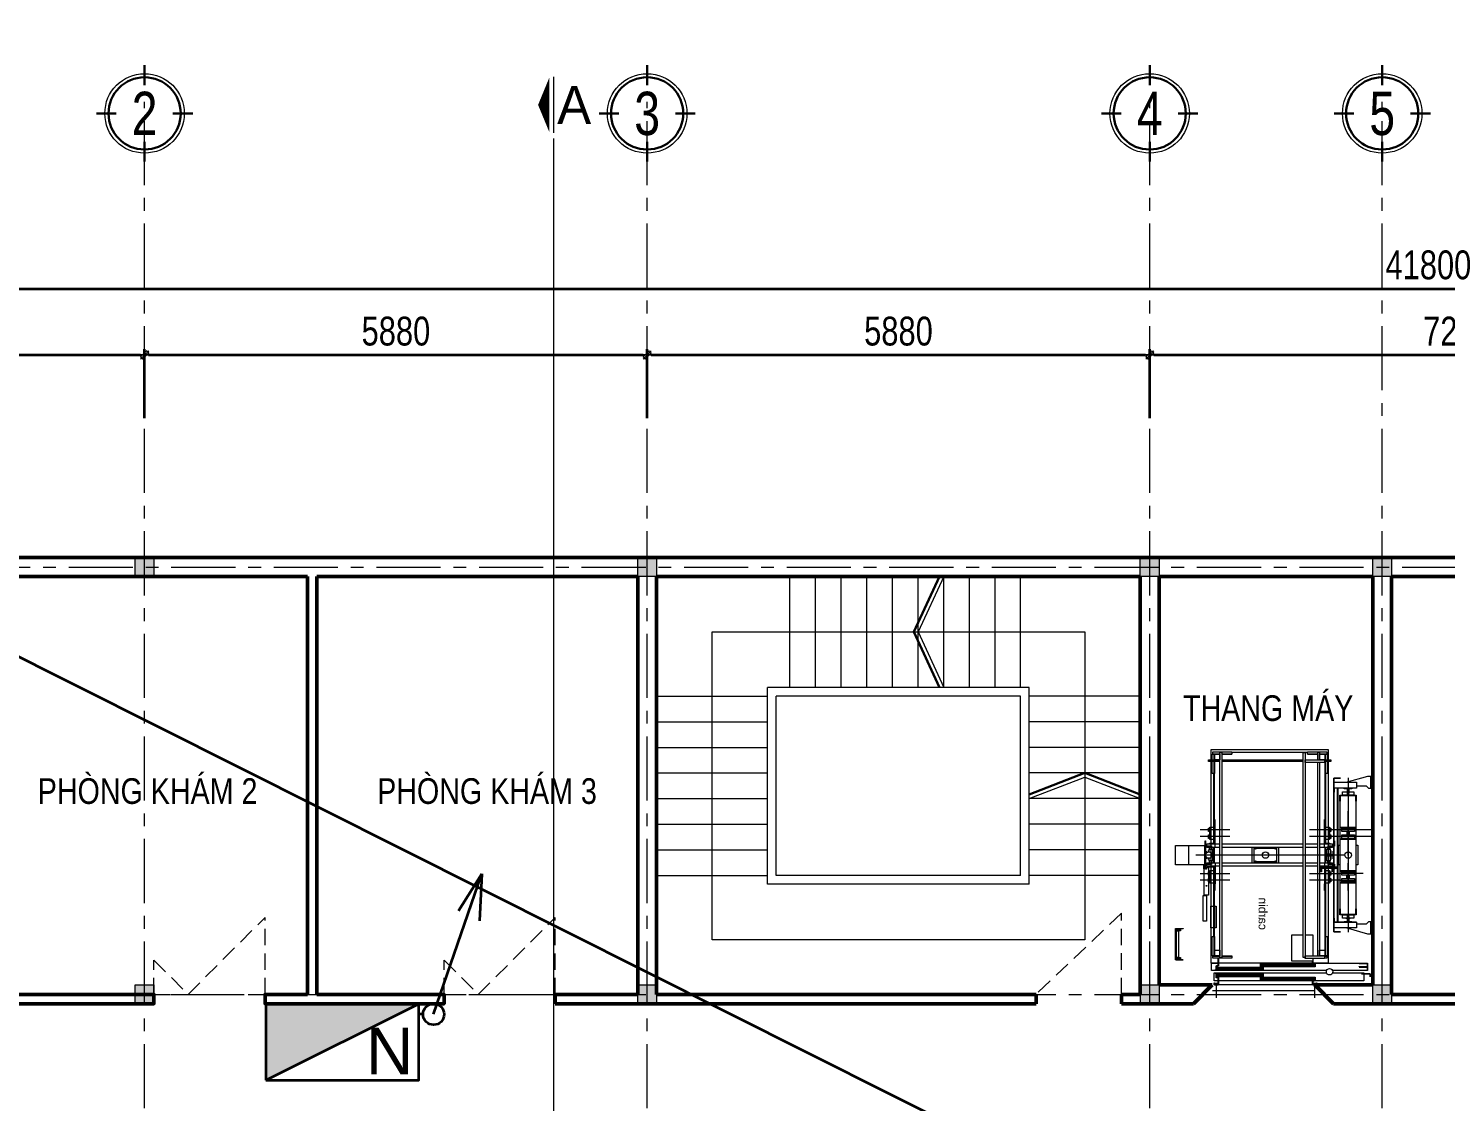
# Model space of a CAD drawing. Header units: millimetres. Extents: x 1109421 to 1726579, y -247837 to 144927.
# Drawn here: x 1240887 to 1257469, y -166513 to -153955 of the extents above; entities that cross this region are included whole.
import ezdxf
from ezdxf.enums import TextEntityAlignment as Align

# ---------------------------------------------------------------- set-up
doc = ezdxf.new("R2010")
doc.units = ezdxf.units.MM
doc.header["$LTSCALE"] = 600
doc.header["$MEASUREMENT"] = 0
doc.set_wipeout_variables(frame=1)
for name, pattern in [('00_Hidden', [2.4, 1.6, -0.8]), ('CENTER', [2, 1.25, -0.25, 0.25, -0.25]), ('CHU VA GHI CHU - Copy$0$HIDDEN', [0.375, 0.25, -0.125]), ('DASHED', [0.75, 0.5, -0.25]), ('HIDDEN', [0.375, 0.25, -0.125])]:
    doc.linetypes.add(name, pattern=pattern)
doc.layers.get('0').update_dxf_attribs({"lineweight": 0})
doc.layers.get('Defpoints').update_dxf_attribs({"lineweight": 0})
for name, color, linetype, lineweight in [('cat1', 30, 'Continuous', 50), ('cat2', 22, 'Continuous', 30), ('cot', 40, 'Continuous', 13), ('dim', 144, 'Continuous', 13), ('HATCH-1', 250, 'Continuous', 9), ('hatch1', 136, 'Continuous', 9), ('LC ISO', 153, 'Continuous', 13), ('LC Khac', 4, 'Continuous', 9), ('LC MANH DUT', 35, 'HIDDEN', 5), ('LC Text2', 7, 'Continuous', 25), ('Noi that', 35, 'Continuous', 9), ('Noi that T2', 159, 'CHU VA GHI CHU - Copy$0$HIDDEN', 9), ('PCCC - CHUA CHAY - ONG D80', 30, 'Continuous', 35), ('PCCC - CHUACHAY - ONG D40', 6, 'Continuous', 35), ('PCCC - CHUACHAY - THIETBI', 1, 'Continuous', 35), ('PCCC-BAO CHAY - DAY', 3, 'DASHED', 35), ('PCCC-CHUACHAY-THIETBI', 1, 'Continuous', 35), ('thay1', 63, 'Continuous', 18), ('truc', 76, 'CENTER', 9)]:
    doc.layers.add(name, color=color, linetype=linetype, lineweight=lineweight)
doc.styles.add('chu theo TCVN', font='arial.ttf')
doc.styles.add('EG 1', font='VHAVANB.TTF')
doc.styles.add('HOATBIF', font='hoatbif.shx', dxfattribs={"width": 0.8})
doc.styles.add('LC 1', font='VHAVANB.TTF')
doc.styles.add('T2', font='VHARIAL.TTF', dxfattribs={"width": 0.8})
doc.styles.add('Tahoma', font='tahoma.ttf')
doc.styles.add('Than may th7-8 - 110518$0$ARIAL', font='arial.ttf')
doc.dimstyles.new('1-135', dxfattribs={"dimscale": 135, "dimtxt": 2.5, "dimasz": 0.35, "dimexe": 0.5, "dimexo": 0, "dimgap": 0.8, "dimtad": 1, "dimdec": 0, "dimzin": 0, "dimdsep": 46, "dimtxsty": 'HOATBIF', "dimblk1": 'DOT', "dimblk2": 'DOT', "dimsah": 1, "dimcen": -1, "dimdle": 1, "dimclrd": 256, "dimclre": 256, "dimclrt": 4, "dimadec": 3, "dimazin": 2, "dimtfac": 0.333333, "dimtdec": 0, "dimtix": 1, "dimtmove": 2, "dimatfit": 3, "dimldrblk": 'DOT', "dimfxl": 1, "dimtvp": 0.833333, "dimtolj": 1, "dimtzin": 0, "dimarcsym": 0})

# ---------------------------------------------------------------- blocks, each defined once
blk = doc.blocks.new('DOT')
at = {"layer": 'dim'}
for p, q in [((-3, 0), (3, 0)), ((-1, -1), (1, 1))]:
    blk.add_line(p, q, dxfattribs=at)
blk.add_lwpolyline([(0.5, 1), (-1, -0.5), (-0.5, -1), (1, 0.5)], close=True, dxfattribs=at)
blk = doc.blocks.new('*D560')
at = {"layer": 'Defpoints', "color": 0, "transparency": 16777216}
for p in [(1180116, -134627), (1138316, -134793), (1180116, -136062)]:
    blk.add_point(p, dxfattribs=at)
at = {"layer": 'dim', "lineweight": -2, "transparency": 16777216}
for p, q in [((1138316, -134793), (1138316, -134560)), ((1138363, -134627), (1180068, -134627)), ((1180116, -136062), (1180116, -134560))]:
    blk.add_line(p, q, dxfattribs=at)
at = {"layer": 'dim', "lineweight": -2, "transparency": 16777216, "xscale": 47.25, "yscale": 47.25, "zscale": 47.25, "rotation": 180}
blk.add_blockref('DOT', (1138316, -134627), dxfattribs=at)
at = {"layer": 'dim', "lineweight": -2, "transparency": 16777216, "xscale": 47.25, "yscale": 47.25, "zscale": 47.25}
blk.add_blockref('DOT', (1180116, -134627), dxfattribs=at)
at = {"layer": 'dim', "color": 4, "transparency": 16777216, "insert": (1159216, -134350), "char_height": 337.5, "attachment_point": 5, "style": 'HOATBIF'}
blk.add_mtext('\\A1;41800', dxfattribs=at)
blk = doc.blocks.new('_Dot')
at = {"color": 0, "linetype": 'ByBlock', "lineweight": -2}
blk.add_line((-0.5, 0), (-1, 0), dxfattribs=at)
at = {"color": 0, "linetype": 'ByBlock', "const_width": 0.5}
blk.add_lwpolyline([(-0.25, 0, 1), (0.25, 0, 1)], format="xyb", close=True, dxfattribs=at)
blk = doc.blocks.new('*D561')
at = {"layer": 'Defpoints', "color": 0, "transparency": 16777216}
for p in [(1144196, -135402), (1138316, -136141), (1144196, -136141)]:
    blk.add_point(p, dxfattribs=at)
at = {"layer": 'dim', "lineweight": -2, "transparency": 16777216}
for p, q in [((1138316, -136141), (1138316, -135334)), ((1138363, -135402), (1144148, -135402)), ((1144196, -136141), (1144196, -135334))]:
    blk.add_line(p, q, dxfattribs=at)
at = {"layer": 'dim', "lineweight": -2, "transparency": 16777216, "xscale": 47.25, "yscale": 47.25, "zscale": 47.25, "rotation": 180}
blk.add_blockref('DOT', (1138316, -135402), dxfattribs=at)
at = {"layer": 'dim', "lineweight": -2, "transparency": 16777216, "xscale": 47.25, "yscale": 47.25, "zscale": 47.25}
blk.add_blockref('DOT', (1144196, -135402), dxfattribs=at)
at = {"layer": 'dim', "color": 4, "transparency": 16777216, "insert": (1141256, -135125), "char_height": 337.5, "attachment_point": 5, "style": 'HOATBIF'}
blk.add_mtext('\\A1;5880', dxfattribs=at)
blk = doc.blocks.new('*D562')
at = {"layer": 'Defpoints', "color": 0, "transparency": 16777216}
for p in [(1150076, -135402), (1144196, -136141), (1150076, -136141)]:
    blk.add_point(p, dxfattribs=at)
at = {"layer": 'dim', "lineweight": -2, "transparency": 16777216}
for p, q in [((1144196, -136141), (1144196, -135334)), ((1144243, -135402), (1150028, -135402)), ((1150076, -136141), (1150076, -135334))]:
    blk.add_line(p, q, dxfattribs=at)
at = {"layer": 'dim', "lineweight": -2, "transparency": 16777216, "xscale": 47.25, "yscale": 47.25, "zscale": 47.25, "rotation": 180}
blk.add_blockref('DOT', (1144196, -135402), dxfattribs=at)
at = {"layer": 'dim', "lineweight": -2, "transparency": 16777216, "xscale": 47.25, "yscale": 47.25, "zscale": 47.25}
blk.add_blockref('DOT', (1150076, -135402), dxfattribs=at)
at = {"layer": 'dim', "color": 4, "transparency": 16777216, "insert": (1147136, -135125), "char_height": 337.5, "attachment_point": 5, "style": 'HOATBIF'}
blk.add_mtext('\\A1;5880', dxfattribs=at)
blk = doc.blocks.new('*D563')
at = {"layer": 'Defpoints', "color": 0, "transparency": 16777216}
for p in [(1155956, -135402), (1150076, -136141), (1155956, -136141)]:
    blk.add_point(p, dxfattribs=at)
at = {"layer": 'dim', "lineweight": -2, "transparency": 16777216}
for p, q in [((1150076, -136141), (1150076, -135334)), ((1150123, -135402), (1155908, -135402)), ((1155956, -136141), (1155956, -135334))]:
    blk.add_line(p, q, dxfattribs=at)
at = {"layer": 'dim', "lineweight": -2, "transparency": 16777216, "xscale": 47.25, "yscale": 47.25, "zscale": 47.25, "rotation": 180}
blk.add_blockref('DOT', (1150076, -135402), dxfattribs=at)
at = {"layer": 'dim', "lineweight": -2, "transparency": 16777216, "xscale": 47.25, "yscale": 47.25, "zscale": 47.25}
blk.add_blockref('DOT', (1155956, -135402), dxfattribs=at)
at = {"layer": 'dim', "color": 4, "transparency": 16777216, "insert": (1153016, -135125), "char_height": 337.5, "attachment_point": 5, "style": 'HOATBIF'}
blk.add_mtext('\\A1;5880', dxfattribs=at)
blk = doc.blocks.new('*D564')
at = {"layer": 'Defpoints', "color": 0, "transparency": 16777216}
for p in [(1163156, -135402), (1155956, -136141), (1163156, -136141)]:
    blk.add_point(p, dxfattribs=at)
at = {"layer": 'dim', "lineweight": -2, "transparency": 16777216}
for p, q in [((1155956, -136141), (1155956, -135334)), ((1156003, -135402), (1163108, -135402)), ((1163156, -136141), (1163156, -135334))]:
    blk.add_line(p, q, dxfattribs=at)
at = {"layer": 'dim', "lineweight": -2, "transparency": 16777216, "xscale": 47.25, "yscale": 47.25, "zscale": 47.25, "rotation": 180}
blk.add_blockref('DOT', (1155956, -135402), dxfattribs=at)
at = {"layer": 'dim', "lineweight": -2, "transparency": 16777216, "xscale": 47.25, "yscale": 47.25, "zscale": 47.25}
blk.add_blockref('DOT', (1163156, -135402), dxfattribs=at)
at = {"layer": 'dim', "color": 4, "transparency": 16777216, "insert": (1159556, -135125), "char_height": 337.5, "attachment_point": 5, "style": 'HOATBIF'}
blk.add_mtext('\\A1;7200', dxfattribs=at)
blk = doc.blocks.new('c330x450')
at = {"layer": 'cot', "ltscale": 2}
h = blk.add_hatch(color=256, dxfattribs=at)
h.dxf.hatch_style = 1
h.paths.add_polyline_path([(897343, 22412), (897563, 22412), (897563, 22632), (897343, 22632)])
blk.add_lwpolyline([(897343, 22412), (897563, 22412), (897563, 22632), (897343, 22632)], close=True, dxfattribs=at)
blk = doc.blocks.new('KyHieu TrucDinhVi')
at = {"color": 7, "lineweight": 30}
for p, q in [((0, 2.36), (0, 4)), ((-2.36, 0), (-4, 0)), ((2.36, 0), (4, 0)), ((0, -2.36), (0, -4))]:
    blk.add_line(p, q, dxfattribs=at)
blk.add_circle((0, 0), 3.3)
blk.add_circle((0, 0), 3, dxfattribs=at)
at = {"ltscale": 20, "style": 'Tahoma'}
blk.add_attdef('AA', text='', height=3, dxfattribs=at).set_placement((0, 0), align=Align.MIDDLE_CENTER)
blk = doc.blocks.new('*U583')
at = {"layer": 'LC Khac', "color": 1, "ltscale": 2}
for p, q in [((0, 485), (0, 0)), ((0, -15862), (0, -16347))]:
    blk.add_line(p, q, dxfattribs=at)
for points in [[(134, 243, 0, 471, 0), (37, 243, 275, 275, 0)], [(134, -16104, 0, 471, 0), (37, -16104, 275, 275, 0)]]:
    blk.add_lwpolyline(points, format="xyseb", dxfattribs=at)
at = {"layer": 'LC MANH DUT', "ltscale": 200}
blk.add_line((0, -49), (0, -15818), dxfattribs=at)
at = {"ltscale": 2, "style": 'LC 1'}
for p in [(-179, 243), (-179, -16104)]:
    blk.add_attdef('LC', text='', height=330, dxfattribs=at).set_placement(p, align=Align.MIDDLE_CENTER)
blk = doc.blocks.new('tm1')
at = {"layer": 'HATCH-1', "color": 250}
for p, q in [((513, 2755), (513, 255)), ((1883, 2755), (513, 2755)), ((547, 2699), (522, 2699)), ((522, 2699), (522, 2634)), ((547, 2699), (522, 2699)), ((522, 2699), (522, 2634)), ((530, 2727), (530, 2702)), ((755, 2727), (530, 2727)), ((530, 2727), (530, 2702)), ((755, 2727), (530, 2727)), ((530, 2702), (530, 2699)), ((615, 2702), (530, 2702)), ((530, 2702), (615, 2702)), ((530, 2702), (530, 2699)), ((615, 2702), (530, 2702)), ((530, 2702), (615, 2702)), ((530, 2699), (615, 2699)), ((530, 2699), (615, 2699)), ((550, 2699), (547, 2699)), ((547, 2699), (547, 2634)), ((547, 2634), (547, 2699)), ((550, 2699), (547, 2699)), ((547, 2699), (547, 2634)), ((547, 2634), (547, 2699)), ((550, 2699), (550, 2634)), ((615, 2699), (550, 2699)), ((550, 2699), (550, 2634)), ((615, 2699), (550, 2699)), ((550, 2634), (550, 2699)), ((550, 2634), (550, 2699)), ((635, 2720), (615, 2720)), ((615, 2720), (615, 2634)), ((615, 2634), (615, 2699)), ((615, 2634), (615, 2699)), ((635, 2634), (635, 2720)), ((755, 2702), (635, 2702)), ((635, 2702), (755, 2702)), ((755, 2702), (635, 2702)), ((635, 2702), (755, 2702)), ((635, 2699), (755, 2699)), ((635, 2699), (755, 2699)), ((755, 2702), (755, 2727)), ((755, 2702), (755, 2727)), ((1640, 2723), (755, 2723)), ((755, 2720), (1640, 2720)), ((755, 2699), (755, 2702)), ((755, 2699), (755, 2702)), ((805, 2720), (785, 2720)), ((785, 2720), (785, 320)), ((805, 320), (805, 2720)), ((1640, 2727), (1640, 2702)), ((1865, 2727), (1640, 2727)), ((1640, 2727), (1640, 2702)), ((1865, 2727), (1640, 2727)), ((1640, 2702), (1640, 2699)), ((1760, 2702), (1640, 2702)), ((1640, 2702), (1760, 2702)), ((1640, 2702), (1640, 2699)), ((1760, 2702), (1640, 2702)), ((1640, 2702), (1760, 2702)), ((1640, 2699), (1760, 2699)), ((1640, 2699), (1760, 2699)), ((1780, 2720), (1760, 2720)), ((1760, 2720), (1760, 320)), ((1780, 320), (1780, 2720)), ((1865, 2702), (1780, 2702)), ((1780, 2702), (1865, 2702)), ((1865, 2702), (1780, 2702)), ((1780, 2702), (1865, 2702)), ((1780, 2699), (1780, 2634)), ((1845, 2699), (1780, 2699)), ((1780, 2699), (1865, 2699)), ((1780, 2699), (1780, 2634)), ((1845, 2699), (1780, 2699)), ((1780, 2699), (1865, 2699)), ((1845, 2634), (1845, 2699)), ((1848, 2699), (1845, 2699)), ((1845, 2699), (1845, 2634)), ((1845, 2634), (1845, 2699)), ((1848, 2699), (1845, 2699)), ((1845, 2699), (1845, 2634)), ((1848, 2634), (1848, 2699)), ((1873, 2699), (1848, 2699)), ((1848, 2699), (1848, 2634)), ((1848, 2634), (1848, 2699)), ((1873, 2699), (1848, 2699)), ((1848, 2699), (1848, 2634)), ((1865, 2702), (1865, 2727)), ((1865, 2702), (1865, 2727)), ((1865, 2699), (1865, 2702)), ((1865, 2699), (1865, 2702)), ((1873, 2634), (1873, 2699)), ((1873, 2634), (1873, 2699)), ((1883, 255), (1883, 2755)), ((483, 2634), (483, 2614)), ((558, 2634), (483, 2634)), ((483, 2614), (558, 2614)), ((522, 2614), (522, 2474)), ((522, 2614), (522, 2474)), ((547, 2614), (547, 2474)), ((547, 2474), (547, 2614)), ((547, 2614), (547, 2474)), ((547, 2474), (547, 2614)), ((550, 2634), (615, 2634)), ((550, 2634), (615, 2634)), ((550, 2474), (550, 2614)), ((550, 2474), (550, 2614)), ((558, 2634), (558, 2604)), ((785, 2634), (558, 2634)), ((558, 2604), (785, 2604)), ((615, 2604), (615, 341)), ((635, 341), (635, 2604)), ((785, 2604), (785, 2634)), ((1760, 2634), (805, 2634)), ((805, 2614), (1760, 2614)), ((1780, 2634), (1845, 2634)), ((1913, 2634), (1780, 2634)), ((1780, 2634), (1845, 2634)), ((1780, 2614), (1913, 2614)), ((1845, 2614), (1845, 2474)), ((1845, 2614), (1845, 2474)), ((1848, 2474), (1848, 2614)), ((1848, 2614), (1848, 2474)), ((1848, 2474), (1848, 2614)), ((1848, 2614), (1848, 2474)), ((1873, 2474), (1873, 2614)), ((1873, 2474), (1873, 2614)), ((1913, 2614), (1913, 2634)), ((8, 2444), (8, 2299)), ((14, 2444), (8, 2444)), ((14, 2299), (14, 2444)), ((49, 2444), (14, 2444)), ((14, 2444), (14, 2299)), ((39, 2299), (64, 2324)), ((304, 2372), (49, 2444)), ((64, 2324), (181, 2324)), ((446, 2372), (181, 2372)), ((181, 2372), (181, 2307)), ((281, 2423), (281, 617)), ((369, 2419), (369, 2418)), ((447, 2419), (369, 2419)), ((369, 2418), (446, 2418)), ((446, 2418), (446, 1628)), ((446, 2307), (446, 2372)), ((447, 1628), (447, 2419)), ((522, 2474), (547, 2474)), ((522, 2474), (547, 2474)), ((545, 2474), (545, 1650)), ((547, 2474), (550, 2474)), ((547, 2474), (550, 2474)), ((548, 1650), (548, 2474)), ((1845, 2474), (1848, 2474)), ((1845, 2474), (1848, 2474)), ((1848, 2474), (1848, 1650)), ((1848, 2474), (1873, 2474)), ((1848, 2474), (1873, 2474)), ((1851, 1650), (1851, 2474)), ((8, 2299), (14, 2299)), ((14, 2299), (39, 2299)), ((181, 2307), (181, 2304)), ((446, 2307), (181, 2307)), ((181, 2304), (443, 2304)), ((376, 2220), (186, 2220)), ((186, 2220), (186, 2150)), ((189, 2217), (373, 2217)), ((189, 2150), (189, 2217)), ((373, 2217), (189, 2217)), ((189, 2217), (189, 1848)), ((214, 2259), (214, 2220)), ((273, 2259), (214, 2259)), ((214, 2220), (271, 2220)), ((236, 2304), (236, 2296)), ((325, 2304), (236, 2304)), ((236, 2296), (273, 2296)), ((273, 2261), (256, 2261)), ((256, 2261), (256, 2259)), ((271, 2220), (271, 2249)), ((271, 2249), (273, 2249)), ((271, 2222), (276, 2222)), ((273, 2296), (273, 2242)), ((273, 2259), (273, 2261)), ((273, 2242), (289, 2242)), ((286, 2242), (276, 2242)), ((276, 2222), (276, 2242)), ((276, 2237), (286, 2237)), ((286, 2237), (276, 2237)), ((276, 2227), (286, 2227)), ((286, 2242), (286, 2222)), ((286, 2222), (291, 2222)), ((289, 2242), (289, 2296)), ((289, 2296), (325, 2296)), ((306, 2261), (289, 2261)), ((289, 2261), (289, 2259)), ((348, 2259), (289, 2259)), ((289, 2249), (291, 2249)), ((291, 2249), (291, 2220)), ((291, 2220), (348, 2220)), ((306, 2259), (306, 2261)), ((325, 2296), (325, 2304)), ((348, 2220), (348, 2259)), ((373, 2217), (373, 2150)), ((373, 1848), (373, 2217)), ((376, 2150), (376, 2220)), ((401, 2304), (401, 736)), ((406, 736), (406, 2304)), ((443, 2304), (443, 2257)), ((443, 2257), (446, 2257)), ((446, 2257), (446, 2307)), ((446, 1628), (446, 2257)), ((186, 2150), (189, 2150)), ((281, 1955), (281, 2035)), ((373, 2150), (376, 2150)), ((189, 1848), (189, 1842)), ((373, 1848), (189, 1848)), ((189, 1842), (189, 1707)), ((373, 1842), (189, 1842)), ((189, 1842), (373, 1842)), ((211, 1835), (206, 1835)), ((206, 1835), (206, 1795)), ((228, 1835), (211, 1835)), ((252, 1835), (228, 1835)), ((281, 1835), (252, 1835)), ((269, 1837), (268, 1837)), ((268, 1837), (268, 1835)), ((272, 1837), (269, 1837)), ((276, 1837), (272, 1837)), ((281, 1837), (276, 1837)), ((281, 1515), (281, 1955)), ((285, 1837), (281, 1837)), ((309, 1835), (281, 1835)), ((290, 1837), (285, 1837)), ((292, 1837), (290, 1837)), ((293, 1837), (292, 1837)), ((293, 1835), (293, 1837)), ((334, 1835), (309, 1835)), ((350, 1835), (334, 1835)), ((356, 1835), (350, 1835)), ((356, 1795), (356, 1835)), ((373, 1842), (373, 1848)), ((373, 1707), (373, 1842)), ((488, 1835), (483, 1835)), ((483, 1835), (483, 1795)), ((498, 1835), (488, 1835)), ((545, 1848), (498, 1848)), ((498, 1848), (498, 1701)), ((558, 1855), (558, 1935)), ((558, 1615), (558, 1855)), ((1838, 1855), (1838, 1935)), ((1838, 1615), (1838, 1855)), ((1898, 1848), (1851, 1848)), ((1898, 1701), (1898, 1848)), ((1907, 1835), (1898, 1835)), ((1913, 1835), (1907, 1835)), ((1913, 1795), (1913, 1835)), ((6, 1815), (383, 1815)), ((6, 1735), (383, 1735)), ((189, 1707), (189, 1701)), ((373, 1707), (189, 1707)), ((189, 1707), (373, 1707)), ((189, 1701), (189, 1338)), ((189, 1701), (373, 1701)), ((206, 1795), (211, 1795)), ((211, 1755), (206, 1755)), ((206, 1755), (206, 1715)), ((206, 1715), (211, 1715)), ((211, 1795), (228, 1795)), ((228, 1755), (211, 1755)), ((211, 1715), (228, 1715)), ((228, 1795), (252, 1795)), ((252, 1755), (228, 1755)), ((228, 1715), (252, 1715)), ((252, 1795), (281, 1795)), ((281, 1755), (252, 1755)), ((252, 1715), (281, 1715)), ((268, 1795), (268, 1755)), ((268, 1715), (268, 1712)), ((268, 1712), (269, 1712)), ((269, 1712), (272, 1712)), ((272, 1712), (276, 1712)), ((276, 1712), (281, 1712)), ((281, 1795), (309, 1795)), ((309, 1755), (281, 1755)), ((281, 1715), (309, 1715)), ((281, 1712), (285, 1712)), ((285, 1712), (290, 1712)), ((290, 1712), (292, 1712)), ((292, 1712), (293, 1712)), ((293, 1755), (293, 1795)), ((293, 1712), (293, 1715)), ((309, 1795), (334, 1795)), ((334, 1755), (309, 1755)), ((309, 1715), (334, 1715)), ((334, 1795), (350, 1795)), ((350, 1755), (334, 1755)), ((334, 1715), (350, 1715)), ((350, 1795), (356, 1795)), ((356, 1755), (350, 1755)), ((350, 1715), (356, 1715)), ((356, 1715), (356, 1755)), ((373, 1701), (373, 1707)), ((373, 1338), (373, 1701)), ((383, 1815), (733, 1815)), ((383, 1735), (733, 1735)), ((441, 1685), (441, 1624)), ((445, 1685), (441, 1685)), ((445, 1628), (445, 1685)), ((483, 1795), (488, 1795)), ((488, 1755), (483, 1755)), ((483, 1755), (483, 1715)), ((483, 1715), (488, 1715)), ((488, 1795), (498, 1795)), ((498, 1755), (488, 1755)), ((488, 1715), (498, 1715)), ((545, 1660), (493, 1660)), ((493, 1660), (493, 1650)), ((498, 1701), (545, 1701)), ((1663, 1815), (2013, 1815)), ((1663, 1735), (2013, 1735)), ((1851, 1701), (1898, 1701)), ((1903, 1660), (1851, 1660)), ((1898, 1795), (1907, 1795)), ((1907, 1755), (1898, 1755)), ((1898, 1715), (1907, 1715)), ((1903, 1650), (1903, 1660)), ((1907, 1795), (1913, 1795)), ((1913, 1755), (1907, 1755)), ((1907, 1715), (1913, 1715)), ((1913, 1715), (1913, 1755)), ((1955, 1685), (1951, 1685)), ((1951, 1685), (1951, 1628)), ((1955, 1624), (1955, 1685)), ((189, 1634), (166, 1634)), ((166, 1634), (166, 1405)), ((246, 1534), (243, 1520)), ((243, 1520), (246, 1506)), ((254, 1547), (246, 1534)), ((246, 1506), (254, 1493)), ((266, 1555), (254, 1547)), ((254, 1493), (266, 1485)), ((281, 1557), (266, 1555)), ((295, 1555), (281, 1557)), ((307, 1547), (295, 1555)), ((295, 1485), (307, 1493)), ((315, 1534), (307, 1547)), ((307, 1493), (315, 1506)), ((318, 1520), (315, 1534)), ((315, 1506), (318, 1520)), ((327, 1520), (2061, 1520)), ((395, 1634), (373, 1634)), ((395, 1405), (395, 1634)), ((441, 1624), (512, 1624)), ((516, 1628), (445, 1628)), ((446, 1415), (446, 1624)), ((446, 1624), (446, 1564)), ((446, 1564), (447, 1564)), ((454, 1564), (446, 1564)), ((446, 1564), (446, 1475)), ((447, 1564), (447, 1624)), ((454, 1528), (454, 1564)), ((483, 1528), (454, 1528)), ((454, 1512), (483, 1512)), ((454, 1475), (454, 1512)), ((463, 1650), (463, 1610)), ((615, 1650), (463, 1650)), ((463, 1610), (615, 1610)), ((490, 1572), (483, 1572)), ((483, 1572), (483, 1467)), ((490, 1587), (490, 1453)), ((529, 1587), (490, 1587)), ((493, 1610), (493, 1587)), ((500, 1510), (500, 1530)), ((500, 1530), (529, 1530)), ((529, 1510), (500, 1510)), ((508, 1528), (528, 1528)), ((508, 1512), (508, 1528)), ((528, 1512), (508, 1512)), ((512, 1624), (512, 1587)), ((512, 1528), (512, 1512)), ((516, 1587), (516, 1628)), ((516, 1512), (516, 1528)), ((523, 1610), (523, 1587)), ((523, 1528), (523, 1512)), ((528, 1528), (528, 1530)), ((528, 1510), (528, 1512)), ((529, 1530), (529, 1587)), ((529, 1453), (529, 1510)), ((545, 1610), (545, 1430)), ((548, 1430), (548, 1610)), ((785, 1650), (635, 1650)), ((635, 1610), (785, 1610)), ((1760, 1650), (805, 1650)), ((805, 1610), (1760, 1610)), ((1094, 1610), (1094, 1430)), ((1118, 1600), (1118, 1440)), ((1378, 1600), (1118, 1600)), ((1131, 1592), (1130, 1591)), ((1130, 1591), (1130, 1590)), ((1130, 1590), (1130, 1589)), ((1130, 1589), (1131, 1588)), ((1132, 1592), (1131, 1592)), ((1131, 1588), (1132, 1588)), ((1133, 1592), (1132, 1592)), ((1132, 1588), (1133, 1587)), ((1134, 1592), (1133, 1592)), ((1133, 1587), (1134, 1588)), ((1135, 1591), (1134, 1592)), ((1134, 1592), (1134, 1592)), ((1134, 1588), (1135, 1589)), ((1134, 1588), (1134, 1588)), ((1135, 1590), (1135, 1591)), ((1135, 1589), (1135, 1590)), ((1213, 1534), (1210, 1520)), ((1210, 1520), (1213, 1506)), ((1221, 1547), (1213, 1534)), ((1213, 1506), (1221, 1493)), ((1233, 1555), (1221, 1547)), ((1221, 1493), (1233, 1485)), ((1248, 1557), (1233, 1555)), ((1262, 1555), (1248, 1557)), ((1274, 1547), (1262, 1555)), ((1262, 1485), (1274, 1493)), ((1282, 1534), (1274, 1547)), ((1274, 1493), (1282, 1506)), ((1285, 1520), (1282, 1534)), ((1282, 1506), (1285, 1520)), ((1361, 1592), (1360, 1591)), ((1360, 1591), (1360, 1590)), ((1360, 1590), (1360, 1589)), ((1360, 1589), (1361, 1588)), ((1362, 1592), (1361, 1592)), ((1361, 1588), (1362, 1588)), ((1363, 1592), (1362, 1592)), ((1362, 1588), (1363, 1587)), ((1364, 1592), (1363, 1592)), ((1363, 1587), (1364, 1588)), ((1365, 1591), (1364, 1592)), ((1364, 1592), (1364, 1592)), ((1364, 1588), (1365, 1589)), ((1364, 1588), (1364, 1588)), ((1365, 1590), (1365, 1591)), ((1365, 1589), (1365, 1590)), ((1378, 1440), (1378, 1600)), ((1402, 1430), (1402, 1610)), ((1933, 1650), (1780, 1650)), ((1780, 1610), (1933, 1610)), ((1848, 1610), (1848, 1430)), ((1851, 1430), (1851, 1610)), ((1866, 1587), (1866, 1530)), ((1905, 1587), (1866, 1587)), ((1866, 1530), (1874, 1530)), ((1866, 1510), (1866, 1453)), ((1874, 1510), (1866, 1510)), ((1868, 1530), (1868, 1528)), ((1868, 1528), (1874, 1528)), ((1874, 1512), (1868, 1512)), ((1868, 1512), (1868, 1510)), ((1875, 1534), (1872, 1520)), ((1872, 1520), (1875, 1506)), ((1873, 1587), (1873, 1610)), ((1873, 1523), (1873, 1528)), ((1873, 1512), (1873, 1517)), ((1883, 1547), (1875, 1534)), ((1875, 1506), (1883, 1493)), ((1951, 1628), (1880, 1628)), ((1880, 1628), (1880, 1587)), ((1895, 1555), (1883, 1547)), ((1883, 1493), (1895, 1485)), ((1884, 1624), (1955, 1624)), ((1884, 1587), (1884, 1624)), ((1910, 1557), (1895, 1555)), ((1903, 1587), (1903, 1610)), ((1905, 1557), (1905, 1587)), ((1913, 1572), (1905, 1572)), ((1924, 1555), (1910, 1557)), ((1913, 1557), (1913, 1572)), ((1936, 1547), (1924, 1555)), ((1924, 1485), (1936, 1493)), ((1933, 1610), (1933, 1650)), ((1944, 1534), (1936, 1547)), ((1936, 1493), (1944, 1506)), ((1950, 1564), (1942, 1564)), ((1942, 1564), (1942, 1538)), ((1942, 1502), (1942, 1475)), ((1947, 1520), (1944, 1534)), ((1944, 1506), (1947, 1520)), ((1951, 1632), (1950, 1632)), ((1950, 1632), (1950, 1628)), ((1950, 1624), (1950, 1415)), ((1950, 1475), (1950, 1564)), ((1956, 1632), (1955, 1632)), ((2146, 1632), (1956, 1632)), ((1956, 1632), (1956, 1407)), ((1956, 1407), (1956, 1632)), ((2300, 1632), (2146, 1632)), ((2146, 1407), (2146, 1632)), ((2300, 1407), (2300, 1632)), ((166, 1405), (189, 1405)), ((373, 1338), (189, 1338)), ((189, 1338), (189, 1332)), ((189, 1332), (373, 1332)), ((373, 1332), (189, 1332)), ((189, 1332), (189, 1197)), ((266, 1485), (281, 1482)), ((269, 1330), (268, 1330)), ((268, 1330), (268, 1327)), ((269, 1327), (268, 1327)), ((268, 1327), (268, 1325)), ((272, 1330), (269, 1330)), ((271, 1327), (269, 1327)), ((276, 1327), (271, 1327)), ((276, 1330), (272, 1330)), ((281, 1330), (276, 1330)), ((281, 1327), (276, 1327)), ((281, 1482), (295, 1485)), ((281, 1185), (281, 1425)), ((285, 1330), (281, 1330)), ((286, 1327), (281, 1327)), ((290, 1330), (285, 1330)), ((290, 1327), (286, 1327)), ((292, 1330), (290, 1330)), ((293, 1327), (290, 1327)), ((293, 1330), (292, 1330)), ((293, 1327), (293, 1330)), ((294, 1327), (293, 1327)), ((294, 1325), (294, 1327)), ((373, 1405), (395, 1405)), ((373, 1332), (373, 1338)), ((373, 1197), (373, 1332)), ((418, 1382), (418, 1381)), ((441, 1382), (418, 1382)), ((418, 1381), (418, 1379)), ((418, 1379), (418, 1376)), ((418, 1376), (418, 1372)), ((418, 1372), (418, 1368)), ((418, 1368), (418, 1365)), ((418, 1365), (418, 1363)), ((418, 1363), (418, 1362)), ((418, 1362), (441, 1362)), ((441, 1415), (441, 1355)), ((512, 1415), (441, 1415)), ((441, 1355), (445, 1355)), ((445, 1355), (445, 1411)), ((445, 1411), (516, 1411)), ((463, 1382), (445, 1382)), ((445, 1362), (463, 1362)), ((447, 1475), (446, 1475)), ((446, 1475), (446, 1415)), ((446, 1475), (454, 1475)), ((446, 1382), (446, 1411)), ((446, 1411), (446, 1382)), ((446, 783), (446, 1362)), ((446, 1362), (446, 622)), ((447, 1415), (447, 1475)), ((447, 1382), (447, 1411)), ((447, 621), (447, 1362)), ((463, 1430), (463, 1390)), ((615, 1430), (463, 1430)), ((463, 1390), (615, 1390)), ((463, 1390), (463, 1324)), ((468, 1324), (468, 1390)), ((593, 1382), (468, 1382)), ((468, 1362), (593, 1362)), ((483, 1467), (490, 1467)), ((490, 1453), (529, 1453)), ((493, 1453), (493, 1430)), ((493, 1390), (493, 1382)), ((545, 1338), (498, 1338)), ((498, 1338), (498, 1191)), ((512, 1453), (512, 1415)), ((516, 1411), (516, 1453)), ((523, 1453), (523, 1430)), ((545, 1390), (545, 1382)), ((545, 1362), (545, 566)), ((548, 1382), (548, 1390)), ((548, 566), (548, 1362)), ((558, 1425), (558, 1185)), ((593, 1390), (593, 1324)), ((598, 1324), (598, 1390)), ((785, 1430), (635, 1430)), ((635, 1390), (785, 1390)), ((1760, 1430), (805, 1430)), ((805, 1390), (1760, 1390)), ((1378, 1440), (1118, 1440)), ((1118, 1440), (1118, 1430)), ((1118, 1440), (1378, 1440)), ((1131, 1452), (1130, 1451)), ((1130, 1451), (1130, 1450)), ((1130, 1450), (1130, 1449)), ((1130, 1449), (1131, 1448)), ((1132, 1452), (1131, 1452)), ((1131, 1448), (1132, 1448)), ((1133, 1452), (1132, 1452)), ((1132, 1448), (1133, 1447)), ((1134, 1452), (1133, 1452)), ((1133, 1447), (1134, 1448)), ((1135, 1451), (1134, 1452)), ((1134, 1452), (1134, 1452)), ((1134, 1448), (1135, 1449)), ((1134, 1448), (1134, 1448)), ((1135, 1450), (1135, 1451)), ((1135, 1449), (1135, 1450)), ((1233, 1485), (1248, 1482)), ((1248, 1482), (1262, 1485)), ((1361, 1452), (1360, 1451)), ((1360, 1451), (1360, 1450)), ((1360, 1450), (1360, 1449)), ((1360, 1449), (1361, 1448)), ((1362, 1452), (1361, 1452)), ((1361, 1448), (1362, 1448)), ((1363, 1452), (1362, 1452)), ((1362, 1448), (1363, 1447)), ((1364, 1452), (1363, 1452)), ((1363, 1447), (1364, 1448)), ((1365, 1451), (1364, 1452)), ((1364, 1452), (1364, 1452)), ((1364, 1448), (1365, 1449)), ((1364, 1448), (1364, 1448)), ((1365, 1450), (1365, 1451)), ((1365, 1449), (1365, 1450)), ((1378, 1430), (1378, 1440)), ((1933, 1430), (1780, 1430)), ((1780, 1390), (1933, 1390)), ((1838, 1425), (1838, 1185)), ((1848, 1390), (1848, 566)), ((1851, 566), (1851, 1390)), ((1851, 1380), (1903, 1380)), ((1898, 1338), (1851, 1338)), ((1866, 1453), (1905, 1453)), ((1873, 1430), (1873, 1453)), ((1880, 1453), (1880, 1411)), ((1880, 1411), (1951, 1411)), ((1884, 1415), (1884, 1453)), ((1955, 1415), (1884, 1415)), ((1895, 1485), (1910, 1482)), ((1898, 1191), (1898, 1338)), ((1903, 1430), (1903, 1453)), ((1903, 1380), (1903, 1390)), ((1905, 1453), (1905, 1483)), ((1905, 1467), (1913, 1467)), ((1910, 1482), (1924, 1485)), ((1913, 1467), (1913, 1483)), ((1951, 1380), (1913, 1380)), ((1913, 1380), (1913, 1050)), ((1933, 1390), (1933, 1430)), ((1935, 1363), (1934, 1362)), ((1934, 1362), (1934, 1360)), ((1934, 1360), (1934, 1358)), ((1934, 1358), (1935, 1357)), ((1936, 1364), (1935, 1363)), ((1935, 1357), (1936, 1356)), ((1938, 1364), (1936, 1364)), ((1936, 1356), (1938, 1356)), ((1939, 1364), (1938, 1364)), ((1938, 1356), (1939, 1356)), ((1940, 1363), (1939, 1364)), ((1939, 1356), (1940, 1357)), ((1941, 1362), (1940, 1363)), ((1940, 1357), (1941, 1358)), ((1942, 1360), (1941, 1362)), ((1941, 1358), (1942, 1360)), ((1942, 1475), (1950, 1475)), ((1950, 1411), (1950, 1407)), ((1950, 1407), (1951, 1407)), ((1950, 1407), (1950, 1390)), ((1950, 1390), (1951, 1390)), ((1951, 1390), (1950, 1390)), ((1950, 1390), (1950, 1380)), ((1951, 1411), (1951, 1355)), ((1951, 1355), (1955, 1355)), ((1955, 1355), (1955, 1415)), ((1955, 1407), (1956, 1407)), ((1955, 1390), (1970, 1390)), ((1970, 1390), (1955, 1390)), ((1963, 1380), (1955, 1380)), ((1956, 1407), (2146, 1407)), ((1963, 1050), (1963, 1380)), ((1963, 1360), (1970, 1360)), ((1970, 1390), (1970, 1407)), ((1970, 1360), (1970, 1390)), ((2146, 1407), (2300, 1407)), ((106, 1305), (383, 1305)), ((381, 1225), (181, 1225)), ((189, 1197), (373, 1197)), ((373, 1197), (189, 1197)), ((189, 1197), (189, 1191)), ((189, 1191), (189, 823)), ((189, 1191), (373, 1191)), ((211, 1325), (206, 1325)), ((206, 1325), (206, 1285)), ((206, 1285), (211, 1285)), ((211, 1245), (206, 1245)), ((206, 1245), (206, 1205)), ((206, 1205), (211, 1205)), ((228, 1325), (211, 1325)), ((211, 1285), (228, 1285)), ((228, 1245), (211, 1245)), ((211, 1205), (228, 1205)), ((252, 1325), (228, 1325)), ((228, 1285), (252, 1285)), ((252, 1245), (228, 1245)), ((228, 1205), (252, 1205)), ((281, 1325), (252, 1325)), ((252, 1285), (281, 1285)), ((281, 1245), (252, 1245)), ((252, 1205), (281, 1205)), ((268, 1285), (268, 1245)), ((268, 1205), (268, 1202)), ((268, 1202), (269, 1202)), ((269, 1202), (271, 1202)), ((271, 1202), (276, 1202)), ((276, 1202), (281, 1202)), ((309, 1325), (281, 1325)), ((281, 1285), (309, 1285)), ((309, 1245), (281, 1245)), ((281, 1205), (309, 1205)), ((281, 1202), (286, 1202)), ((281, 1105), (281, 1185)), ((286, 1202), (290, 1202)), ((290, 1202), (293, 1202)), ((293, 1202), (294, 1202)), ((294, 1245), (294, 1285)), ((294, 1202), (294, 1205)), ((334, 1325), (309, 1325)), ((309, 1285), (334, 1285)), ((334, 1245), (309, 1245)), ((309, 1205), (334, 1205)), ((350, 1325), (334, 1325)), ((334, 1285), (350, 1285)), ((350, 1245), (334, 1245)), ((334, 1205), (350, 1205)), ((356, 1325), (350, 1325)), ((350, 1285), (356, 1285)), ((356, 1245), (350, 1245)), ((350, 1205), (356, 1205)), ((356, 1285), (356, 1325)), ((356, 1205), (356, 1245)), ((373, 1191), (373, 1197)), ((373, 823), (373, 1191)), ((733, 1305), (383, 1305)), ((383, 1225), (733, 1225)), ((463, 1324), (468, 1324)), ((488, 1325), (483, 1325)), ((483, 1325), (483, 1285)), ((483, 1285), (488, 1285)), ((488, 1245), (483, 1245)), ((483, 1245), (483, 1205)), ((483, 1205), (488, 1205)), ((498, 1325), (488, 1325)), ((488, 1285), (498, 1285)), ((498, 1245), (488, 1245)), ((488, 1205), (498, 1205)), ((498, 1191), (545, 1191)), ((558, 1105), (558, 1185)), ((593, 1324), (598, 1324)), ((2013, 1305), (1663, 1305)), ((1663, 1225), (2013, 1225)), ((1838, 1105), (1838, 1185)), ((1851, 1191), (1898, 1191)), ((1907, 1325), (1898, 1325)), ((1898, 1285), (1907, 1285)), ((1907, 1245), (1898, 1245)), ((1898, 1205), (1907, 1205)), ((1913, 1325), (1907, 1325)), ((1907, 1285), (1913, 1285)), ((1913, 1245), (1907, 1245)), ((1907, 1205), (1913, 1205)), ((1913, 1285), (1913, 1325)), ((1913, 1205), (1913, 1245)), ((1935, 1163), (1934, 1162)), ((1934, 1162), (1934, 1160)), ((1936, 1164), (1935, 1163)), ((1938, 1164), (1936, 1164)), ((1939, 1164), (1938, 1164)), ((1940, 1163), (1939, 1164)), ((1941, 1162), (1940, 1163)), ((1942, 1160), (1941, 1162)), ((1913, 1050), (1963, 1050)), ((1934, 1160), (1934, 1158)), ((1934, 1158), (1935, 1157)), ((1935, 1157), (1936, 1156)), ((1936, 1156), (1938, 1156)), ((1938, 1156), (1939, 1156)), ((1939, 1156), (1940, 1157)), ((1975, 1048), (1939, 1048)), ((1939, 1048), (1939, 748)), ((1940, 1157), (1941, 1158)), ((1941, 1158), (1942, 1160)), ((1975, 748), (1975, 1048)), ((186, 890), (186, 820)), ((189, 890), (186, 890)), ((189, 823), (189, 890)), ((373, 890), (373, 823)), ((376, 890), (373, 890)), ((376, 820), (376, 890)), ((1848, 920), (1823, 920)), ((1823, 920), (1823, 670)), ((1848, 920), (1823, 920)), ((1823, 920), (1823, 670)), ((1826, 917), (1848, 917)), ((1826, 673), (1826, 917)), ((1848, 917), (1848, 920)), ((1888, 920), (1851, 920)), ((1888, 670), (1888, 920)), ((8, 741), (8, 596)), ((14, 741), (8, 741)), ((14, 596), (14, 741)), ((39, 741), (14, 741)), ((14, 741), (14, 596)), ((64, 716), (39, 741)), ((49, 596), (304, 667)), ((181, 716), (64, 716)), ((443, 736), (181, 736)), ((181, 736), (181, 733)), ((181, 733), (181, 667)), ((181, 733), (446, 733)), ((181, 667), (446, 667)), ((186, 820), (376, 820)), ((373, 823), (189, 823)), ((189, 823), (373, 823)), ((271, 819), (214, 819)), ((214, 819), (214, 780)), ((214, 780), (273, 780)), ((273, 744), (236, 744)), ((236, 744), (236, 736)), ((236, 736), (325, 736)), ((256, 780), (256, 779)), ((256, 779), (273, 779)), ((271, 790), (271, 819)), ((276, 818), (271, 818)), ((273, 790), (271, 790)), ((289, 798), (273, 798)), ((273, 798), (273, 744)), ((273, 779), (273, 780)), ((276, 798), (276, 818)), ((286, 813), (276, 813)), ((286, 803), (276, 803)), ((276, 803), (286, 803)), ((276, 798), (286, 798)), ((286, 818), (286, 798)), ((291, 818), (286, 818)), ((289, 744), (289, 798)), ((291, 790), (289, 790)), ((289, 780), (348, 780)), ((289, 780), (289, 779)), ((289, 779), (306, 779)), ((325, 744), (289, 744)), ((348, 819), (291, 819)), ((291, 819), (291, 790)), ((306, 779), (306, 780)), ((325, 736), (325, 744)), ((348, 780), (348, 819)), ((446, 783), (443, 783)), ((443, 783), (443, 736)), ((446, 733), (446, 783)), ((446, 667), (446, 733)), ((1823, 670), (1848, 670)), ((1823, 670), (1848, 670)), ((1848, 673), (1826, 673)), ((1848, 670), (1848, 673)), ((1851, 670), (1888, 670)), ((1939, 748), (1975, 748)), ((8, 596), (14, 596)), ((14, 596), (49, 596)), ((446, 622), (369, 622)), ((369, 622), (369, 621)), ((369, 621), (447, 621)), ((547, 566), (522, 566)), ((522, 566), (522, 341)), ((550, 566), (547, 566)), ((547, 566), (547, 341)), ((547, 341), (547, 566)), ((550, 341), (550, 566)), ((785, 586), (695, 586)), ((695, 586), (695, 341)), ((940, 586), (805, 586)), ((940, 280), (940, 586)), ((1848, 566), (1845, 566)), ((1845, 566), (1845, 341)), ((1848, 341), (1848, 566)), ((1873, 566), (1848, 566)), ((1848, 566), (1848, 341)), ((1873, 341), (1873, 566)), ((2210, 661), (2210, 658)), ((2300, 661), (2210, 661)), ((2210, 658), (2297, 658)), ((2295, 652), (2240, 652)), ((2240, 652), (2240, 632)), ((2240, 632), (2295, 632)), ((2290, 632), (2264, 632)), ((2264, 632), (2264, 322)), ((2290, 322), (2290, 632)), ((2295, 632), (2295, 652)), ((2297, 658), (2297, 295)), ((2300, 292), (2300, 661)), ((522, 341), (547, 341)), ((558, 341), (530, 341)), ((530, 341), (530, 338)), ((530, 338), (558, 338)), ((558, 338), (530, 338)), ((530, 338), (530, 313)), ((547, 341), (550, 341)), ((550, 406), (550, 341)), ((615, 406), (550, 406)), ((550, 341), (615, 341)), ((558, 341), (558, 311)), ((785, 341), (558, 341)), ((615, 341), (615, 406)), ((785, 311), (785, 341)), ((1760, 341), (1640, 341)), ((1640, 341), (1640, 338)), ((1640, 338), (1760, 338)), ((1760, 338), (1640, 338)), ((1640, 338), (1640, 313)), ((1780, 406), (1780, 341)), ((1845, 406), (1780, 406)), ((1780, 341), (1845, 341)), ((1865, 341), (1780, 341)), ((1780, 338), (1865, 338)), ((1865, 338), (1780, 338)), ((1845, 341), (1845, 406)), ((1845, 341), (1848, 341)), ((1848, 341), (1873, 341)), ((1865, 338), (1865, 341)), ((1865, 313), (1865, 338)), ((676, 255), (52, 255)), ((52, 255), (52, 170)), ((152, 250), (52, 250)), ((52, 250), (52, 213)), ((52, 213), (152, 213)), ((152, 208), (52, 208)), ((52, 208), (52, 171)), ((52, 171), (152, 171)), ((52, 170), (463, 170)), ((53, 249), (152, 249)), ((53, 214), (53, 249)), ((152, 214), (53, 214)), ((53, 207), (152, 207)), ((53, 172), (53, 207)), ((152, 172), (53, 172)), ((152, 249), (152, 250)), ((152, 213), (152, 214)), ((152, 207), (152, 208)), ((152, 171), (152, 172)), ((463, 169), (460, 155)), ((471, 182), (463, 169)), ((483, 190), (471, 182)), ((498, 192), (483, 190)), ((512, 190), (498, 192)), ((524, 182), (512, 190)), ((513, 255), (1883, 255)), ((532, 169), (524, 182)), ((530, 313), (558, 313)), ((532, 170), (1881, 170)), ((535, 155), (532, 169)), ((558, 311), (785, 311)), ((1305, 250), (668, 250)), ((668, 250), (668, 213)), ((668, 241), (1305, 241)), ((668, 231), (1305, 231)), ((668, 222), (1305, 222)), ((668, 213), (1305, 213)), ((695, 255), (676, 255)), ((676, 255), (676, 252)), ((676, 252), (698, 252)), ((695, 311), (695, 255)), ((695, 311), (695, 280)), ((695, 280), (940, 280)), ((698, 252), (698, 280)), ((698, 253), (1798, 253)), ((785, 320), (805, 320)), ((1813, 208), (1275, 208)), ((1275, 208), (1275, 171)), ((1275, 199), (1813, 199)), ((1275, 189), (1813, 189)), ((1275, 180), (1813, 180)), ((1275, 171), (1813, 171)), ((1305, 213), (1305, 250)), ((1640, 313), (1865, 313)), ((1760, 320), (1780, 320)), ((1798, 313), (1798, 222)), ((1798, 222), (1820, 222)), ((1801, 225), (1801, 313)), ((1881, 255), (1801, 255)), ((1823, 225), (1801, 225)), ((1813, 171), (1813, 208)), ((1820, 222), (1820, 172)), ((1820, 172), (1841, 172)), ((1823, 175), (1823, 225)), ((1841, 175), (1823, 175)), ((1841, 172), (1841, 175)), ((1881, 170), (1881, 255)), ((2210, 295), (2210, 292)), ((2297, 295), (2210, 295)), ((2210, 292), (2300, 292)), ((2295, 322), (2240, 322)), ((2240, 322), (2240, 302)), ((2240, 302), (2295, 302)), ((2264, 322), (2290, 322)), ((2295, 302), (2295, 322)), ((123, 132), (23, 132)), ((23, 132), (23, 95)), ((24, 131), (123, 131)), ((24, 96), (24, 131)), ((463, 140), (98, 140)), ((98, 140), (98, 50)), ((98, 50), (1798, 50)), ((123, 131), (123, 132)), ((460, 155), (463, 141)), ((463, 141), (471, 128)), ((471, 128), (483, 120)), ((483, 120), (498, 117)), ((498, 117), (512, 120)), ((512, 120), (524, 128)), ((524, 128), (532, 141)), ((532, 141), (535, 155)), ((1848, 140), (532, 140)), ((651, 25), (648, 25)), ((648, 25), (648, 0)), ((651, 3), (651, 25)), ((695, 17), (651, 17)), ((651, 17), (695, 17)), ((695, 17), (651, 17)), ((695, 3), (651, 3)), ((1305, 90), (668, 90)), ((668, 90), (668, 53)), ((668, 81), (1305, 81)), ((668, 71), (1305, 71)), ((668, 62), (1305, 62)), ((668, 53), (1305, 53)), ((698, 50), (678, 50)), ((678, 50), (678, 47)), ((678, 47), (695, 47)), ((695, 47), (695, 3)), ((698, 50), (698, 0)), ((698, 0), (698, 50)), ((1813, 132), (1275, 132)), ((1275, 132), (1275, 95)), ((1275, 123), (1813, 123)), ((1275, 113), (1813, 113)), ((1275, 104), (1813, 104)), ((1275, 95), (1813, 95)), ((1305, 53), (1305, 90)), ((1798, 88), (1798, 0)), ((1820, 88), (1798, 88)), ((1798, 0), (1798, 50)), ((1801, 3), (1801, 85)), ((1801, 85), (1823, 85)), ((1801, 50), (1848, 50)), ((1845, 17), (1801, 17)), ((1801, 17), (1845, 17)), ((1845, 17), (1801, 17)), ((1845, 3), (1801, 3)), ((1813, 95), (1813, 132)), ((1838, 138), (1820, 138)), ((1820, 138), (1820, 88)), ((1823, 135), (1838, 135)), ((1823, 85), (1823, 135)), ((1838, 135), (1838, 138)), ((1848, 25), (1845, 25)), ((1845, 25), (1845, 3)), ((1848, 50), (1848, 140)), ((1848, 83), (1848, 87)), ((1848, 87), (1848, 87)), ((1848, 83), (1848, 83)), ((1848, 0), (1848, 25)), ((648, 0), (698, 0)), ((673, 0), (673, -149)), ((1868, -63), (673, -63)), ((698, 0), (1798, 0)), ((1798, 0), (1848, 0)), ((1823, 0), (1823, -149))]:
    blk.add_line(p, q, dxfattribs=at)
at = {"layer": 'Noi that T2', "insert": (1329, 834), "char_height": 100, "width": 1705.87, "attachment_point": 8, "rotation": 90, "style": 'Than may th7-8 - 110518$0$ARIAL'}
blk.add_mtext('carbin ', dxfattribs=at)
blk = doc.blocks.new('d1300')
at = {"layer": 'Noi that', "linetype": '00_Hidden', "ltscale": 0.2}
for p, q in [((898202, 20687), (899102, 21587)), ((899102, 20687), (899102, 21587)), ((897802, 20687), (897802, 21087)), ((897802, 21087), (898202, 20687)), ((897802, 20687), (899102, 20687))]:
    blk.add_line(p, q, dxfattribs=at)
blk = doc.blocks.new('HOP CUU HOA')
at = {"layer": 'PCCC-CHUACHAY-THIETBI'}
blk.add_hatch(color=256, dxfattribs=at).paths.add_polyline_path([(8, 4), (0, 4), (0, 0)])
blk.add_line((0, 0), (8, 4), dxfattribs=at)
blk.add_lwpolyline([(0, 0), (8, 0), (8, 4), (0, 4)], close=True, dxfattribs=at)
blk = doc.blocks.new('A$Ce210b8fe')
at = {"layer": 'cat1'}
for p, q in [((2976.6, 64338), (44996.6, 64338)), ((7061.6, 64118), (10871.6, 64118)), ((10981.6, 64118), (14736.6, 64118)), ((14736.6, 59228), (14736.6, 64118)), ((14956.6, 59228), (14956.6, 64118)), ((14956.6, 64118), (20616.6, 64118)), ((20616.6, 59228), (20616.6, 64118)), ((20836.6, 59338), (20836.6, 64118)), ((20836.6, 64118), (23336.6, 64118)), ((23336.6, 59338), (23336.6, 64118)), ((23556.6, 59228), (23556.6, 64118)), ((23556.6, 64118), (27816.6, 64118)), ((13771.6, 59118), (13771.6, 59228)), ((14736.6, 59228), (13771.6, 59228)), ((19396.6, 59228), (14956.6, 59228)), ((19396.6, 59228), (19396.6, 59118)), ((20616.6, 59228), (20396.6, 59228)), ((20396.6, 59228), (20396.6, 59118)), ((21458.4, 59338), (20836.6, 59338)), ((21238.4, 59118), (21458.4, 59338)), ((22878.4, 59118), (22658.4, 59338)), ((23336.6, 59338), (22658.4, 59338)), ((19396.6, 59118), (13771.6, 59118)), ((21238.4, 59118), (20396.6, 59118)), ((23556.6, 59118), (22878.4, 59118)), ((23336.6, 59118), (23556.6, 59118)), ((23336.6, 59118), (23556.6, 59118))]:
    blk.add_line(p, q, dxfattribs=at)
for points in [[(10871.6, 59228), (10871.6, 64118)], [(10981.6, 64118), (10981.6, 59228)], [(7061.6, 59228), (9076.6, 59228), (9076.6, 59118), (7061.6, 59118)], [(10871.6, 59118), (10376.6, 59118), (10376.6, 59228), (10871.6, 59228)], [(10981.6, 59228), (12471.6, 59228), (12471.6, 59118), (10981.6, 59118)], [(23556.6, 59228), (25046.6, 59228), (25046.6, 59118), (23556.6, 59118)], [(10981.6, 59118), (10871.6, 59118)]]:
    blk.add_lwpolyline(points, dxfattribs=at)
at = {"layer": 'cat2'}
for points in [[(18266.6, 64118), (17966.6, 63468), (18266.6, 62818)], [(19316.6, 61568), (19966.6, 61818), (20616.6, 61568)]]:
    blk.add_lwpolyline(points, dxfattribs=at)
at = {"layer": 'hatch1'}
for points in [[(18316.6, 64118), (18016.6, 63468), (18316.6, 62818)], [(19316.6, 61518), (19966.6, 61768), (20616.6, 61518)]]:
    blk.add_lwpolyline(points, dxfattribs=at)
blk.add_lwpolyline([(15606.6, 63468), (19966.6, 63468), (19966.6, 59865.2), (15606.6, 59865.2)], close=True, dxfattribs=at)
at = {"layer": 'Noi that', "linetype": '00_Hidden', "ltscale": 0.2}
for p, q in [((20396.6, 60178), (19396.6, 59228)), ((20396.6, 59228), (20396.6, 60178))]:
    blk.add_line(p, q, dxfattribs=at)
at = {"layer": 'thay1'}
for p, q in [((16516.6, 62818), (16516.6, 64118)), ((16816.6, 62818), (16816.6, 64118)), ((17116.6, 62818), (17116.6, 64118)), ((17416.6, 62818), (17416.6, 64118)), ((17716.6, 62818), (17716.6, 64118)), ((18016.6, 62818), (18016.6, 64118)), ((18316.6, 62818), (18316.6, 64118)), ((18616.6, 62818), (18616.6, 64118)), ((18916.6, 62818), (18916.6, 64118)), ((19216.6, 62818), (19216.6, 64118)), ((14956.6, 62718), (16256.6, 62718)), ((16256.6, 60518), (16256.6, 62818)), ((19316.6, 62818), (16256.6, 62818)), ((19216.6, 62718), (16356.6, 62718)), ((16356.6, 60618), (16356.6, 62718)), ((19216.6, 60618), (19216.6, 62718)), ((19316.6, 60518), (19316.6, 62818)), ((20616.6, 62718), (19316.6, 62718)), ((14956.6, 62418), (16256.6, 62418)), ((20616.6, 62418), (19316.6, 62418)), ((14956.6, 62118), (16256.6, 62118)), ((20616.6, 62118), (19316.6, 62118)), ((14956.6, 61818), (16256.6, 61818)), ((20616.6, 61818), (19316.6, 61818)), ((14956.6, 61518), (16256.6, 61518)), ((20616.6, 61518), (19316.6, 61518)), ((14956.6, 61218), (16256.6, 61218)), ((20616.6, 61218), (19316.6, 61218)), ((14956.6, 60918), (16256.6, 60918)), ((20616.6, 60918), (19316.6, 60918)), ((14956.6, 60618), (16256.6, 60618)), ((19216.6, 60618), (16356.6, 60618)), ((20616.6, 60618), (19316.6, 60618)), ((19316.6, 60518), (16256.6, 60518))]:
    blk.add_line(p, q, dxfattribs=at)
at = {"layer": 'truc'}
for p, q in [((8966.6, 47095.7), (8966.6, 69672)), ((14846.6, 47095.7), (14846.6, 69672)), ((20726.6, 47095.7), (20726.6, 69672)), ((23446.6, 47095.7), (23446.6, 69672)), ((879.3, 64228), (47850, 64228)), ((879.3, 59228), (47850, 59228))]:
    blk.add_line(p, q, dxfattribs=at)
ref = blk.add_blockref('*U583', (13751.4, 69307.1), dxfattribs=dict(xscale=-1.35, yscale=1.35, zscale=1.35))
ref.add_attrib('LC', 'A', dxfattribs={"ltscale": 2, "height": 445.5, "style": 'LC 1'}).set_placement((13992.5, 48964.3), align=Align.MIDDLE_CENTER)
ref.add_attrib('LC', 'A', dxfattribs={"ltscale": 2, "height": 445.5, "style": 'LC 1'}).set_placement((13992.7, 69634.8), align=Align.MIDDLE_CENTER)
at = {"layer": 'cat1', "xscale": -1, "rotation": 180}
for p in [(-888486.7, 86749.9), (-882606.7, 86749.9), (-876726.7, 86749.9), (-888486.7, 81749.9), (-882606.7, 81749.9), (-874006.7, 81749.9)]:
    blk.add_blockref('c330x450', p, dxfattribs=at)
at = {"layer": 'cat1', "xscale": -1}
for p in [(920899.9, 41706.2), (918179.9, 36706.2)]:
    blk.add_blockref('c330x450', p, dxfattribs=at)
at = {"layer": 'cat1'}
for p in [(-888725.7, 38540.9), (-885330.7, 38540.9)]:
    blk.add_blockref('d1300', p, dxfattribs=at)
at = {"layer": 'LC ISO'}
ref = blk.add_blockref('KyHieu TrucDinhVi', (8966.6, 69535.3), dxfattribs=dict(at, xscale=140.8352653944289, yscale=140.8352653944289, zscale=140.8352653944289))
ref.add_attrib('AA', '2', dxfattribs={"layer": '0', "ltscale": 20, "height": 507, "style": 'EG 1', "width": 0.8}).set_placement((8966.6, 69535.3), align=Align.MIDDLE_CENTER)
ref = blk.add_blockref('KyHieu TrucDinhVi', (14846.6, 69535.3), dxfattribs=dict(at, xscale=140.8352653944289, yscale=140.8352653944289, zscale=140.8352653944289))
ref.add_attrib('AA', '3', dxfattribs={"layer": '0', "ltscale": 20, "height": 507, "style": 'EG 1', "width": 0.8}).set_placement((14846.6, 69535.3), align=Align.MIDDLE_CENTER)
ref = blk.add_blockref('KyHieu TrucDinhVi', (20726.6, 69535.3), dxfattribs=dict(at, xscale=140.8352653944289, yscale=140.8352653944289, zscale=140.8352653944289))
ref.add_attrib('AA', '4', dxfattribs={"layer": '0', "ltscale": 20, "height": 507, "style": 'EG 1', "width": 0.8}).set_placement((20726.6, 69535.3), align=Align.MIDDLE_CENTER)
ref = blk.add_blockref('KyHieu TrucDinhVi', (23446.6, 69535.3), dxfattribs=dict(at, xscale=140.8352653944289, yscale=140.8352653944289, zscale=140.8352653944289))
ref.add_attrib('AA', '5', dxfattribs={"layer": '0', "ltscale": 20, "height": 507, "style": 'EG 1', "width": 0.8}).set_placement((23446.6, 69535.3), align=Align.MIDDLE_CENTER)
at = {"layer": 'thay1', "xscale": -1}
blk.add_blockref('tm1', (23328.6, 59338), dxfattribs=at)
at = {"layer": 'LC Text2', "style": 'T2', "width": 0.8}
for s, p in [('thang m¸y', (21116.2, 62426.7)), ('phßng kh¸m 2', (7716.7, 61456.5)), ('phßng kh¸m 3', (11687.6, 61456.5))]:
    blk.add_text(s, height=300, dxfattribs=at).set_placement(p)
at = {"layer": 'dim'}
for base, p1, p2, picture, middle in [((44886.6, 67483.8), (3086.6, 67317.7), (44886.6, 66048.7), '*D560', (23986.6, 67760.6)), ((8966.6, 66709.1), (3086.6, 65969.6), (8966.6, 65969.6), '*D561', (6026.6, 66985.8)), ((14846.6, 66709.1), (8966.6, 65969.6), (14846.6, 65969.6), '*D562', (11906.6, 66985.8)), ((20726.6, 66709.1), (14846.6, 65969.6), (20726.6, 65969.6), '*D563', (17786.6, 66985.8)), ((27926.6, 66709.1), (20726.6, 65969.6), (27926.6, 65969.6), '*D564', (24326.6, 66985.8))]:
    dim = blk.add_linear_dim(base=base, p1=p1, p2=p2, dimstyle='1-135', dxfattribs=at)
    dim.commit()
    dim.dimension.update_dxf_attribs({"geometry": picture, "text_midpoint": middle, "insert": (-1135228.9, 202111)})

msp = doc.modelspace()

# ---------------------------------------------------------------- block references
at = {"layer": 'PCCC-BAO CHAY - DAY'}
msp.add_blockref('A$Ce210b8fe', (1233280.3, -224485.4), dxfattribs=at)

# ---------------------------------------------------------------- next in the draw order: linework, layer by layer
at = {"layer": 'PCCC - CHUACHAY - ONG D40'}
for p, q in [((1245628.2, -165490.7), (1246191, -163847.4)), ((1246191, -163847.4), (1245920, -164281.2)), ((1246191, -163847.4), (1246164.2, -164398.2))]:
    msp.add_line(p, q, dxfattribs=at)

# ---------------------------------------------------------------- next in the draw order: texts
at = {"layer": 'PCCC - CHUACHAY - THIETBI', "style": 'chu theo TCVN'}
msp.add_text('N', height=549.3, dxfattribs=at).set_placement((1244837.4, -166194.7))

# ---------------------------------------------------------------- next in the draw order: block references
at = {"layer": 'PCCC - CHUACHAY - THIETBI', "xscale": 223.7215908244252, "yscale": 223.7215909117367, "zscale": 223.7215909080987}
msp.add_blockref('HOP CUU HOA', (1243667, -166262.2), dxfattribs=at)

# ---------------------------------------------------------------- next in the draw order: linework, layer by layer
at = {"layer": 'PCCC - CHUA CHAY - ONG D80'}
msp.add_lwpolyline([(1404589, -243489.9), (1111037.3, -96227.6)], dxfattribs=at)
at = {"layer": 'PCCC - CHUACHAY - ONG D40'}
msp.add_line((1245504.9, -165490.7), (1245456.8, -165490.7), dxfattribs=at)
msp.add_circle((1245628.2, -165490.7), 123.4, dxfattribs=at)

doc.saveas('drawing.dxf')
